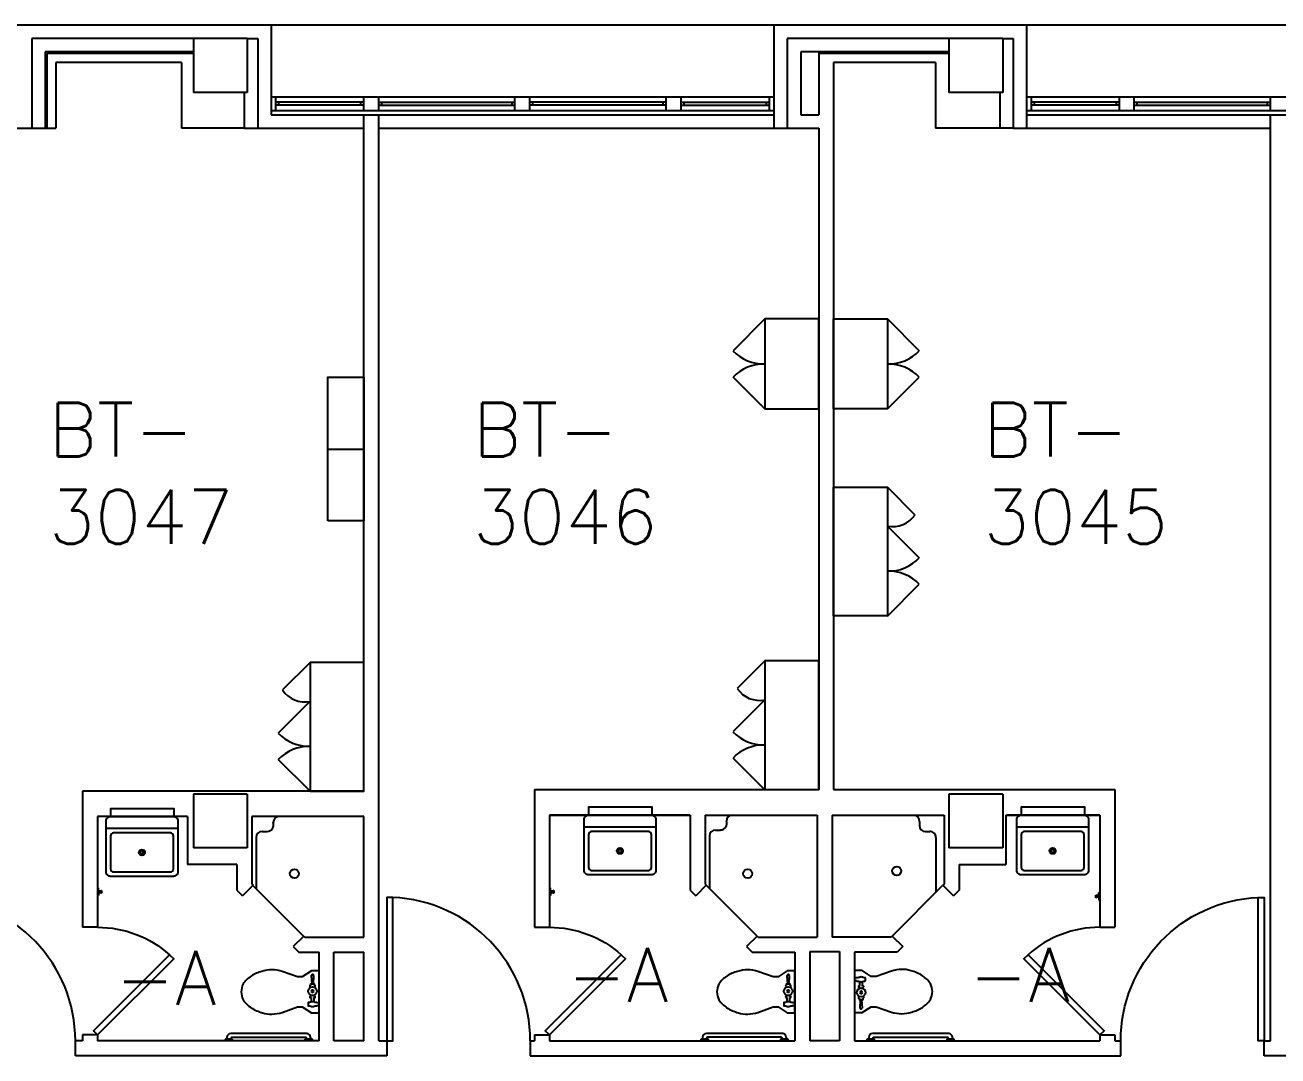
# Model space of a CAD drawing. Extents: x 2912 to 7121, y 18087 to 19938.
# Drawn here: x 4370.7 to 4789.5, y 19237.7 to 19582.2 of the extents above; entities that cross this region are included whole.
import ezdxf

# ---------------------------------------------------------------- set-up
doc = ezdxf.new("R2010")
doc.units = 0
doc.header["$MEASUREMENT"] = 0
for name, color, linetype in [('ARDOOR', 7, 'CONTINUOUS'), ('ARROOMNO', 4, 'CONTINUOUS'), ('ARWALL', 7, 'CONTINUOUS'), ('COL', 14, 'CONTINUOUS'), ('EXWALL', 8, 'CONTINUOUS'), ('EXWINDOW', 8, 'CONTINUOUS'), ('MILL', 1, 'CONTINUOUS'), ('MPFIXTURE', 3, 'CONTINUOUS')]:
    doc.layers.add(name, color=color, linetype=linetype)
doc.styles.add('ROMANS', font='romans.shx', dxfattribs={"height": 18})

msp = doc.modelspace()

# ---------------------------------------------------------------- linework, layer by layer
at = {"layer": 'ARDOOR'}
for points in [[(4387.53, 19242.71, 0.402069), (4341.53, 19290.67), (4341.53, 19290.71), (4339.53, 19290.71), (4339.53, 19242.71), (4341.53, 19242.71), (4341.53, 19290.71)], [(4539.59, 19242.71, 0.402069), (4493.59, 19290.67), (4493.59, 19290.71), (4491.59, 19290.71), (4491.59, 19242.71), (4493.59, 19242.71), (4493.59, 19290.71)], [(4729.97, 19280.71, 0.184516), (4705.97, 19271.54), (4704.51, 19270.16), (4729.97, 19244.71), (4731.38, 19246.12), (4705.97, 19271.54)]]:
    msp.add_lwpolyline(points, format="xyb", dxfattribs=at)
at = {"layer": 'ARDOOR', "flags": 128}
for points in [[(4736.91, 19242.71, -0.402069), (4782.91, 19290.67), (4782.91, 19290.71), (4784.91, 19290.71), (4784.91, 19242.71), (4782.91, 19242.71), (4782.91, 19290.71)], [(4394.97, 19280.71, -0.184516), (4418.97, 19271.54), (4420.42, 19270.16), (4394.97, 19244.71), (4393.55, 19246.12), (4418.97, 19271.54)], [(4545.97, 19280.71, -0.184516), (4569.97, 19271.54), (4571.42, 19270.16), (4545.97, 19244.71), (4544.55, 19246.12), (4569.97, 19271.54)]]:
    msp.add_lwpolyline(points, format="xyb", dxfattribs=at)
at = {"layer": 'ARWALL', "linetype": 'BYBLOCK'}
for p, q in [((4640.97, 19569.71), (4640.97, 19326.71)), ((4483.97, 19326.21), (4483.97, 19552.21)), ((4488.97, 19242.71), (4488.97, 19552.21)), ((4786.97, 19242.71), (4786.97, 19552.21)), ((4635.97, 19547.71), (4635.97, 19326.71)), ((4389.97, 19326.21), (4389.97, 19280.71)), ((4483.97, 19326.21), (4389.97, 19326.21)), ((4540.97, 19326.71), (4540.97, 19280.71)), ((4540.97, 19326.71), (4635.97, 19326.71)), ((4640.97, 19326.71), (4734.97, 19326.71)), ((4734.97, 19326.71), (4734.97, 19280.71)), ((4424.97, 19317.71), (4394.97, 19317.71)), ((4394.97, 19317.71), (4394.97, 19280.71)), ((4424.97, 19317.71), (4424.97, 19301.64)), ((4483.97, 19317.71), (4446.53, 19317.71)), ((4446.53, 19317.71), (4446.53, 19295.14)), ((4483.97, 19277.39), (4483.97, 19317.71)), ((4545.97, 19318.21), (4593.03, 19318.21)), ((4545.97, 19318.21), (4545.97, 19280.71)), ((4593.03, 19318.21), (4593.03, 19293.07)), ((4598.03, 19318.21), (4635.47, 19318.21)), ((4598.03, 19318.21), (4598.03, 19295.14)), ((4635.47, 19318.21), (4635.47, 19277.39)), ((4640.47, 19318.21), (4677.91, 19318.21)), ((4640.47, 19318.21), (4640.47, 19277.39)), ((4677.91, 19318.21), (4677.91, 19295.14)), ((4698.47, 19318.21), (4729.97, 19318.21)), ((4698.47, 19318.21), (4698.47, 19301.64)), ((4729.97, 19318.21), (4729.97, 19280.71)), ((4441.53, 19301.64), (4424.97, 19301.64)), ((4441.53, 19301.64), (4441.53, 19293.07)), ((4682.91, 19301.64), (4682.91, 19293.07)), ((4682.91, 19301.64), (4698.47, 19301.64)), ((4441.53, 19293.07), (4443.39, 19291.22)), ((4446.92, 19294.76), (4443.39, 19291.22)), ((4446.53, 19295.14), (4446.92, 19294.76)), ((4593.03, 19293.07), (4594.89, 19291.22)), ((4598.42, 19294.76), (4594.89, 19291.22)), ((4598.03, 19295.14), (4598.42, 19294.76)), ((4677.91, 19295.14), (4677.52, 19294.76)), ((4677.52, 19294.76), (4681.05, 19291.22)), ((4682.91, 19293.07), (4681.05, 19291.22)), ((4463.89, 19277.78), (4460.36, 19274.25)), ((4463.89, 19277.78), (4464.28, 19277.39)), ((4464.28, 19277.39), (4483.97, 19277.39)), ((4615.39, 19277.78), (4611.86, 19274.25)), ((4615.39, 19277.78), (4615.78, 19277.39)), ((4615.78, 19277.39), (4635.47, 19277.39)), ((4660.16, 19277.39), (4640.47, 19277.39)), ((4660.55, 19277.78), (4660.16, 19277.39)), ((4660.55, 19277.78), (4664.08, 19274.25)), ((4460.36, 19274.25), (4462.21, 19272.39)), ((4462.21, 19272.39), (4468.97, 19272.39)), ((4468.97, 19242.71), (4468.97, 19272.39)), ((4473.97, 19272.39), (4483.97, 19272.39)), ((4473.97, 19242.71), (4473.97, 19272.39)), ((4483.97, 19242.71), (4483.97, 19272.39)), ((4611.86, 19274.25), (4613.71, 19272.39)), ((4613.71, 19272.39), (4627.97, 19272.39)), ((4627.97, 19272.39), (4627.97, 19242.71)), ((4632.97, 19272.62), (4632.97, 19242.71)), ((4632.97, 19272.62), (4642.97, 19272.62)), ((4642.97, 19272.62), (4642.97, 19242.71)), ((4662.23, 19272.39), (4647.97, 19272.39)), ((4647.97, 19272.39), (4647.97, 19242.71)), ((4664.08, 19274.25), (4662.23, 19272.39)), ((4389.97, 19244.71), (4389.97, 19242.71)), ((4394.97, 19244.71), (4394.97, 19242.71)), ((4468.97, 19242.71), (4394.97, 19242.71)), ((4483.97, 19242.71), (4473.97, 19242.71)), ((4488.97, 19242.71), (4491.59, 19242.71)), ((4539.59, 19242.71), (4540.97, 19242.71)), ((4540.97, 19244.71), (4540.97, 19242.71)), ((4545.97, 19244.71), (4545.97, 19242.71)), ((4545.97, 19242.71), (4627.97, 19242.71)), ((4642.97, 19242.71), (4632.97, 19242.71)), ((4647.97, 19242.71), (4729.97, 19242.71)), ((4729.97, 19244.71), (4729.97, 19242.71)), ((4734.97, 19244.71), (4734.97, 19242.71)), ((4784.91, 19242.71), (4786.97, 19242.71)), ((4491.59, 19237.71), (4387.53, 19237.71)), ((4539.59, 19237.71), (4736.91, 19237.71)), ((4794.03, 19237.71), (4784.91, 19237.71))]:
    msp.add_line(p, q, dxfattribs=at)
at = {"layer": 'ARWALL'}
for p, q in [((4424.97, 19317.71), (4394.97, 19317.71)), ((4593.03, 19318.21), (4545.97, 19318.21)), ((4729.97, 19318.21), (4698.97, 19318.21)), ((4394.97, 19280.71), (4389.97, 19280.71)), ((4540.97, 19280.71), (4545.97, 19280.71)), ((4729.97, 19280.71), (4734.97, 19280.71)), ((4389.97, 19242.71), (4387.53, 19242.71)), ((4387.53, 19237.71), (4387.53, 19242.71)), ((4394.97, 19244.71), (4389.97, 19244.71)), ((4491.59, 19242.71), (4491.59, 19237.71)), ((4539.59, 19242.71), (4539.59, 19237.71)), ((4540.97, 19244.71), (4545.97, 19244.71)), ((4729.97, 19244.71), (4734.97, 19244.71)), ((4734.97, 19242.71), (4736.91, 19242.71)), ((4736.91, 19237.71), (4736.91, 19242.71)), ((4784.91, 19237.71), (4784.91, 19242.71))]:
    msp.add_line(p, q, dxfattribs=at)
for points in [[(4399.4, 19317.71), (4399.4, 19320.44), (4420.4, 19320.44), (4420.4, 19317.71)], [(4559.18, 19318.21), (4559.18, 19320.94), (4580.18, 19320.94), (4580.18, 19318.21)], [(4703.78, 19318.21), (4703.78, 19320.94), (4724.78, 19320.94), (4724.78, 19318.21)]]:
    msp.add_lwpolyline(points, dxfattribs=at)
at = {"layer": 'COL'}
for p, q in [((4426.97, 19577.71), (4426.97, 19559.71)), ((4444.97, 19577.71), (4426.97, 19577.71)), ((4444.97, 19577.71), (4444.97, 19559.71)), ((4679.47, 19577.71), (4679.47, 19559.71)), ((4697.47, 19577.71), (4679.47, 19577.71)), ((4697.47, 19577.71), (4697.47, 19559.71)), ((4444.97, 19559.71), (4426.97, 19559.71)), ((4697.47, 19559.71), (4679.47, 19559.71)), ((4426.97, 19325.21), (4426.97, 19307.21)), ((4444.97, 19325.21), (4426.97, 19325.21)), ((4444.97, 19325.21), (4444.97, 19307.21)), ((4679.47, 19325.21), (4679.47, 19307.21)), ((4697.47, 19325.21), (4679.47, 19325.21)), ((4697.47, 19325.21), (4697.47, 19307.21)), ((4444.97, 19307.21), (4426.97, 19307.21)), ((4697.47, 19307.21), (4679.47, 19307.21))]:
    msp.add_line(p, q, dxfattribs=at)
at = {"layer": 'EXWALL'}
for p, q in [((6113.22, 19582.21), (3913.97, 19582.21)), ((4452.97, 19582.21), (4368.47, 19582.21)), ((4452.97, 19582.21), (4452.97, 19552.21)), ((4452.97, 19582.21), (4452.97, 19558.71)), ((4705.47, 19582.21), (4620.97, 19582.21)), ((4620.97, 19582.21), (4620.97, 19558.71)), ((4620.97, 19582.21), (4620.97, 19547.71)), ((4705.47, 19582.21), (4705.47, 19558.71)), ((4705.47, 19582.21), (4705.47, 19547.71)), ((4426.97, 19577.71), (4372.97, 19577.71)), ((4372.97, 19577.71), (4372.97, 19547.71)), ((4372.97, 19577.71), (4372.97, 19547.71)), ((4444.97, 19577.71), (4448.47, 19577.71)), ((4448.47, 19577.71), (4448.47, 19547.71)), ((4448.47, 19577.71), (4448.47, 19547.71)), ((4679.47, 19577.71), (4625.47, 19577.71)), ((4625.47, 19577.71), (4625.47, 19547.71)), ((4625.47, 19577.71), (4625.47, 19547.71)), ((4697.47, 19577.71), (4700.97, 19577.71)), ((4700.97, 19577.71), (4700.97, 19547.71)), ((4700.97, 19577.71), (4700.97, 19547.71)), ((4426.97, 19573.21), (4377.47, 19573.21)), ((4377.47, 19573.21), (4377.47, 19547.71)), ((4377.47, 19573.21), (4377.47, 19547.71)), ((4426.97, 19572.71), (4377.97, 19572.71)), ((4377.97, 19572.71), (4377.97, 19547.71)), ((4635.97, 19573.21), (4629.97, 19573.21)), ((4629.97, 19573.21), (4629.97, 19552.21)), ((4629.97, 19573.21), (4629.97, 19552.21)), ((4635.97, 19573.21), (4635.97, 19552.21)), ((4679.47, 19573.21), (4635.97, 19573.21)), ((4679.47, 19572.71), (4635.97, 19572.71)), ((4422.97, 19569.71), (4380.97, 19569.71)), ((4380.97, 19569.71), (4380.97, 19547.71)), ((4422.97, 19569.71), (4422.97, 19547.71)), ((4674.97, 19569.71), (4640.97, 19569.71)), ((4674.97, 19569.71), (4674.97, 19547.71)), ((4443.97, 19559.71), (4443.97, 19547.71)), ((4443.97, 19559.71), (4443.97, 19547.71)), ((4452.97, 19558.21), (4620.97, 19558.21)), ((4696.47, 19559.71), (4696.47, 19547.71)), ((4696.47, 19559.71), (4696.47, 19547.71)), ((4705.47, 19558.21), (4873.47, 19558.21)), ((4452.97, 19553.71), (4620.97, 19553.71)), ((4452.97, 19552.21), (4620.97, 19552.21)), ((4629.97, 19552.21), (4635.97, 19552.21)), ((4705.47, 19553.71), (4873.47, 19553.71)), ((4705.47, 19552.21), (4873.47, 19552.21)), ((4337.47, 19547.71), (4377.47, 19547.71)), ((4372.97, 19547.71), (4380.97, 19547.71)), ((4377.47, 19547.71), (4377.97, 19547.71)), ((4377.47, 19547.71), (4380.97, 19547.71)), ((4443.97, 19547.71), (4422.97, 19547.71)), ((4443.97, 19547.71), (4483.97, 19547.71)), ((4443.97, 19547.71), (4483.97, 19547.71)), ((4488.97, 19547.71), (4629.97, 19547.71)), ((4488.97, 19547.71), (4629.97, 19547.71)), ((4625.47, 19547.71), (4635.97, 19547.71)), ((4700.97, 19547.71), (4674.97, 19547.71)), ((4700.97, 19547.71), (4786.97, 19547.71)), ((4700.97, 19547.71), (4786.97, 19547.71))]:
    msp.add_line(p, q, dxfattribs=at)
at = {"layer": 'EXWINDOW'}
for p, q in [((4454.47, 19558.21), (4454.47, 19553.71)), ((4455.47, 19556.46), (4454.47, 19556.46)), ((4482.97, 19556.46), (4455.47, 19556.46)), ((4455.47, 19556.46), (4455.47, 19555.46)), ((4482.97, 19555.46), (4482.97, 19556.46)), ((4483.97, 19556.46), (4482.97, 19556.46)), ((4483.97, 19553.71), (4483.97, 19558.21)), ((4488.97, 19553.71), (4488.97, 19558.21)), ((4488.97, 19556.46), (4489.97, 19556.46)), ((4489.97, 19556.46), (4533.47, 19556.46)), ((4489.97, 19555.46), (4489.97, 19556.46)), ((4533.47, 19555.46), (4533.47, 19556.46)), ((4533.47, 19556.46), (4534.47, 19556.46)), ((4534.47, 19553.71), (4534.47, 19558.21)), ((4539.47, 19553.71), (4539.47, 19558.21)), ((4540.47, 19556.46), (4539.47, 19556.46)), ((4583.97, 19556.46), (4540.47, 19556.46)), ((4540.47, 19555.46), (4540.47, 19556.46)), ((4583.97, 19555.46), (4583.97, 19556.46)), ((4584.97, 19556.46), (4583.97, 19556.46)), ((4584.97, 19553.71), (4584.97, 19558.21)), ((4589.97, 19553.71), (4589.97, 19558.21)), ((4589.97, 19556.46), (4590.97, 19556.46)), ((4590.97, 19555.46), (4590.97, 19556.46)), ((4590.97, 19556.46), (4618.47, 19556.46)), ((4618.47, 19556.46), (4618.47, 19555.46)), ((4618.47, 19556.46), (4619.47, 19556.46)), ((4619.47, 19558.21), (4619.47, 19553.71)), ((4706.97, 19558.21), (4706.97, 19553.71)), ((4707.97, 19556.46), (4706.97, 19556.46)), ((4735.47, 19556.46), (4707.97, 19556.46)), ((4707.97, 19556.46), (4707.97, 19555.46)), ((4736.47, 19556.46), (4735.47, 19556.46)), ((4735.47, 19555.46), (4735.47, 19556.46)), ((4736.47, 19553.71), (4736.47, 19558.21)), ((4741.47, 19553.71), (4741.47, 19558.21)), ((4741.47, 19556.46), (4742.47, 19556.46)), ((4742.47, 19556.46), (4785.97, 19556.46)), ((4742.47, 19555.46), (4742.47, 19556.46)), ((4785.97, 19556.46), (4786.97, 19556.46)), ((4785.97, 19555.46), (4785.97, 19556.46)), ((4786.97, 19553.71), (4786.97, 19558.21)), ((4455.47, 19555.46), (4454.47, 19555.46)), ((4482.97, 19555.46), (4455.47, 19555.46)), ((4483.97, 19555.46), (4482.97, 19555.46)), ((4488.97, 19555.46), (4489.97, 19555.46)), ((4489.97, 19555.46), (4533.47, 19555.46)), ((4533.47, 19555.46), (4534.47, 19555.46)), ((4540.47, 19555.46), (4539.47, 19555.46)), ((4583.97, 19555.46), (4540.47, 19555.46)), ((4584.97, 19555.46), (4583.97, 19555.46)), ((4589.97, 19555.46), (4590.97, 19555.46)), ((4590.97, 19555.46), (4618.47, 19555.46)), ((4618.47, 19555.46), (4619.47, 19555.46)), ((4707.97, 19555.46), (4706.97, 19555.46)), ((4735.47, 19555.46), (4707.97, 19555.46)), ((4736.47, 19555.46), (4735.47, 19555.46)), ((4741.47, 19555.46), (4742.47, 19555.46)), ((4742.47, 19555.46), (4785.97, 19555.46)), ((4785.97, 19555.46), (4786.97, 19555.46))]:
    msp.add_line(p, q, dxfattribs=at)
at = {"layer": 'MILL', "linetype": 'BYBLOCK'}
for p, q in [((4617.97, 19484), (4607.34, 19473.37)), ((4658.97, 19484), (4669.6, 19473.37)), ((4617.97, 19453.93), (4607.34, 19464.56)), ((4658.97, 19453.93), (4669.6, 19464.56)), ((4658.97, 19427.78), (4668.16, 19418.59)), ((4658.97, 19414.78), (4669.6, 19404.15)), ((4658.97, 19384.71), (4669.6, 19395.34)), ((4465.97, 19369.21), (4456.78, 19360.01)), ((4617.97, 19369.71), (4608.78, 19360.51)), ((4465.97, 19356.21), (4455.34, 19345.58)), ((4617.97, 19356.71), (4607.34, 19346.08)), ((4465.97, 19326.14), (4455.34, 19336.77)), ((4617.97, 19326.64), (4607.34, 19337.27))]:
    msp.add_line(p, q, dxfattribs=at)
at = {"layer": 'MILL'}
msp.add_line((4471.97, 19440.49), (4483.97, 19440.49), dxfattribs=at)
at = {"layer": 'MILL', "linetype": 'BYBLOCK'}
for points in [[(4635.97, 19484), (4617.97, 19484), (4617.97, 19454), (4635.97, 19454)], [(4640.97, 19484), (4658.97, 19484), (4658.97, 19454), (4640.97, 19454)], [(4640.97, 19427.78), (4658.97, 19427.78), (4658.97, 19384.78), (4640.97, 19384.78)], [(4483.97, 19369.21), (4465.97, 19369.21), (4465.97, 19326.21), (4483.97, 19326.21)], [(4635.97, 19369.71), (4617.97, 19369.71), (4617.97, 19326.71), (4635.97, 19326.71)]]:
    msp.add_lwpolyline(points, close=True, dxfattribs=at)
at = {"layer": 'MILL'}
msp.add_lwpolyline([(4471.97, 19416.49), (4471.97, 19464.49), (4483.97, 19464.49), (4483.97, 19416.49), (4471.97, 19416.49)], dxfattribs=at)
at = {"layer": 'MILL', "linetype": 'BYBLOCK'}
for centre, radius, start, end in [((4617.56, 19483.03), 14.07, 223.3552, 271.6448), ((4659.37, 19483.03), 14.07, 268.3552, 316.6448), ((4617.74, 19454.48), 14.49, 89.1084, 135.8916), ((4659.19, 19454.48), 14.49, 44.1084, 90.8916), ((4660.79, 19423.39), 8.8, 258.085, 326.915), ((4659.37, 19413.81), 14.07, 268.3552, 316.6448), ((4659.19, 19385.25), 14.49, 44.1084, 90.8916), ((4464.15, 19364.82), 8.8, 213.085, 281.915), ((4616.15, 19365.32), 8.8, 213.085, 281.915), ((4465.56, 19355.23), 14.07, 223.3552, 271.6448), ((4617.56, 19355.73), 14.07, 223.3552, 271.6448), ((4465.74, 19326.68), 14.49, 89.1084, 135.8916), ((4617.74, 19327.18), 14.49, 89.1084, 135.8916)]:
    msp.add_arc(centre, radius, start, end, dxfattribs=at)
at = {"layer": 'MPFIXTURE'}
for p, q in [((4601.47, 19313.21), (4603.16, 19313.21)), ((4603.16, 19313.21), (4603.16, 19313.21)), ((4669.66, 19316.05), (4669.66, 19314.71)), ((4447.97, 19310.71), (4447.97, 19293.51)), ((4449.97, 19312.71), (4451.66, 19312.71)), ((4451.66, 19312.71), (4451.66, 19312.71)), ((4599.47, 19311.21), (4599.47, 19293.7)), ((4671.66, 19312.71), (4673.11, 19312.71)), ((4675.16, 19310.72), (4675.12, 19292.36)), ((4463.89, 19277.6), (4446.83, 19294.66)), ((4615.39, 19277.78), (4598.42, 19294.76)), ((4660.55, 19277.78), (4677.52, 19294.76)), ((4466.63, 19261.84), (4466.47, 19264.62)), ((4467.13, 19264.61), (4466.97, 19261.84)), ((4625.63, 19261.84), (4625.47, 19264.62)), ((4626.13, 19264.61), (4625.97, 19261.84)), ((4648.73, 19263.8), (4647.98, 19263.8)), ((4648.73, 19262.79), (4647.98, 19262.79)), ((4649.28, 19263.86), (4648.79, 19263.86)), ((4648.79, 19262.73), (4649.28, 19262.73)), ((4649.67, 19261.06), (4649.67, 19262.57)), ((4650.63, 19261.06), (4650.63, 19262.57)), ((4651.52, 19263.86), (4651.02, 19263.86)), ((4651.02, 19262.73), (4651.52, 19262.73)), ((4651.58, 19262.79), (4651.58, 19263.8)), ((4465.92, 19261.23), (4465.92, 19261.01)), ((4466.22, 19261.29), (4465.98, 19261.29)), ((4465.98, 19260.95), (4466.22, 19260.95)), ((4466.22, 19261.29), (4466.22, 19261.78)), ((4466.22, 19260.7), (4466.22, 19260.95)), ((4466.28, 19261.84), (4467.29, 19261.84)), ((4466.58, 19259.73), (4466.37, 19259.37)), ((4466.37, 19259.37), (4466.58, 19259.01)), ((4467, 19259.73), (4466.58, 19259.73)), ((4466.58, 19259.01), (4467, 19259.01)), ((4467.21, 19259.37), (4467, 19259.73)), ((4467, 19259.01), (4467.21, 19259.37)), ((4467.35, 19261.78), (4467.35, 19261.29)), ((4467.59, 19261.29), (4467.35, 19261.29)), ((4467.35, 19260.95), (4467.35, 19260.7)), ((4467.35, 19260.95), (4467.59, 19260.95)), ((4467.65, 19261.01), (4467.65, 19261.23)), ((4624.92, 19261.23), (4624.92, 19261.01)), ((4625.22, 19261.29), (4624.98, 19261.29)), ((4624.98, 19260.95), (4625.22, 19260.95)), ((4625.22, 19261.29), (4625.22, 19261.78)), ((4625.22, 19260.7), (4625.22, 19260.95)), ((4625.28, 19261.84), (4626.29, 19261.84)), ((4625.58, 19259.73), (4625.37, 19259.37)), ((4625.37, 19259.37), (4625.58, 19259.01)), ((4626, 19259.73), (4625.58, 19259.73)), ((4625.58, 19259.01), (4626, 19259.01)), ((4626.21, 19259.37), (4626, 19259.73)), ((4626, 19259.01), (4626.21, 19259.37)), ((4626.35, 19261.78), (4626.35, 19261.29)), ((4626.59, 19261.29), (4626.35, 19261.29)), ((4626.35, 19260.95), (4626.35, 19260.7)), ((4626.35, 19260.95), (4626.59, 19260.95)), ((4626.65, 19261.01), (4626.65, 19261.23)), ((4649.29, 19261), (4649.29, 19260.78)), ((4649.67, 19261.06), (4649.35, 19261.06)), ((4649.35, 19260.72), (4649.67, 19260.72)), ((4649.67, 19260.71), (4649.67, 19260.72)), ((4649.67, 19260.32), (4649.67, 19260.72)), ((4649.94, 19259.31), (4649.73, 19258.95)), ((4649.73, 19258.95), (4649.94, 19258.59)), ((4650.36, 19259.31), (4649.94, 19259.31)), ((4649.94, 19258.59), (4650.36, 19258.59)), ((4650.57, 19258.95), (4650.36, 19259.31)), ((4650.36, 19258.59), (4650.57, 19258.95)), ((4650.96, 19261.06), (4650.63, 19261.06)), ((4650.63, 19260.71), (4650.63, 19260.72)), ((4650.63, 19260.31), (4650.63, 19260.72)), ((4650.63, 19260.72), (4650.96, 19260.72)), ((4650.63, 19260.46), (4650.63, 19260.32)), ((4651.02, 19260.78), (4651.02, 19261)), ((4465.36, 19255.53), (4465.36, 19254.52)), ((4465.91, 19255.59), (4465.42, 19255.59)), ((4465.42, 19254.46), (4465.91, 19254.46)), ((4465.92, 19257.54), (4465.92, 19257.32)), ((4466.3, 19257.6), (4465.98, 19257.6)), ((4465.98, 19257.26), (4466.3, 19257.26)), ((4466.3, 19258.01), (4466.3, 19257.6)), ((4466.3, 19257.86), (4466.3, 19258)), ((4466.3, 19257.61), (4466.3, 19257.6)), ((4466.3, 19257.26), (4466.3, 19255.75)), ((4467.27, 19258), (4467.27, 19257.6)), ((4467.27, 19257.61), (4467.27, 19257.6)), ((4467.59, 19257.6), (4467.27, 19257.6)), ((4467.27, 19257.26), (4467.27, 19255.75)), ((4467.27, 19257.26), (4467.59, 19257.26)), ((4467.65, 19257.32), (4467.65, 19257.54)), ((4468.15, 19255.59), (4467.65, 19255.59)), ((4467.65, 19254.46), (4468.15, 19254.46)), ((4468.21, 19255.53), (4468.95, 19255.53)), ((4468.21, 19254.52), (4468.95, 19254.52)), ((4624.36, 19255.53), (4624.36, 19254.52)), ((4624.91, 19255.59), (4624.42, 19255.59)), ((4624.42, 19254.46), (4624.91, 19254.46)), ((4624.92, 19257.54), (4624.92, 19257.32)), ((4625.3, 19257.6), (4624.98, 19257.6)), ((4624.98, 19257.26), (4625.3, 19257.26)), ((4625.3, 19258.01), (4625.3, 19257.6)), ((4625.3, 19257.86), (4625.3, 19258)), ((4625.3, 19257.61), (4625.3, 19257.6)), ((4625.3, 19257.26), (4625.3, 19255.75)), ((4626.27, 19258), (4626.27, 19257.6)), ((4626.27, 19257.61), (4626.27, 19257.6)), ((4626.59, 19257.6), (4626.27, 19257.6)), ((4626.27, 19257.26), (4626.27, 19255.75)), ((4626.27, 19257.26), (4626.59, 19257.26)), ((4626.65, 19257.32), (4626.65, 19257.54)), ((4627.15, 19255.59), (4626.65, 19255.59)), ((4626.65, 19254.46), (4627.15, 19254.46)), ((4627.21, 19255.53), (4627.95, 19255.53)), ((4627.21, 19254.52), (4627.95, 19254.52)), ((4649.29, 19257.31), (4649.29, 19257.09)), ((4649.59, 19257.37), (4649.35, 19257.37)), ((4649.35, 19257.03), (4649.59, 19257.03)), ((4649.59, 19257.37), (4649.59, 19257.62)), ((4649.59, 19256.54), (4649.59, 19257.03)), ((4650.65, 19256.48), (4649.65, 19256.48)), ((4649.81, 19253.71), (4649.97, 19256.48)), ((4650.3, 19256.48), (4650.47, 19253.7)), ((4650.71, 19257.62), (4650.71, 19257.37)), ((4650.95, 19257.37), (4650.71, 19257.37)), ((4650.71, 19257.03), (4650.95, 19257.03)), ((4650.71, 19257.03), (4650.71, 19256.54)), ((4651.01, 19257.09), (4651.01, 19257.31)), ((4440.09, 19243.31), (4437.57, 19243.31)), ((4437.57, 19243.31), (4437.57, 19242.68)), ((4438.18, 19243.92), (4438.18, 19243.31)), ((4465.05, 19245.17), (4439.44, 19245.17)), ((4439.44, 19243.5), (4439.44, 19243.31)), ((4464.54, 19243.91), (4439.86, 19243.91)), ((4440.09, 19242.68), (4440.09, 19243.31)), ((4464.23, 19243.3), (4464.23, 19242.67)), ((4466.75, 19243.3), (4464.23, 19243.3)), ((4464.88, 19243.49), (4464.88, 19243.31)), ((4466.14, 19243.91), (4466.14, 19243.28)), ((4466.75, 19242.67), (4466.75, 19243.3)), ((4599.09, 19243.34), (4596.57, 19243.34)), ((4596.57, 19243.34), (4596.57, 19242.71)), ((4597.18, 19243.94), (4597.18, 19243.34)), ((4624.05, 19245.19), (4598.44, 19245.19)), ((4598.44, 19243.52), (4598.44, 19243.34)), ((4623.54, 19243.93), (4598.86, 19243.93)), ((4599.09, 19242.71), (4599.09, 19243.34)), ((4623.23, 19243.32), (4623.23, 19242.69)), ((4625.75, 19243.32), (4623.23, 19243.32)), ((4623.88, 19243.51), (4623.88, 19243.33)), ((4625.14, 19243.93), (4625.14, 19243.31)), ((4625.75, 19242.69), (4625.75, 19243.32)), ((4654.62, 19243.32), (4652.1, 19243.32)), ((4652.1, 19243.32), (4652.1, 19242.69)), ((4652.7, 19243.93), (4652.7, 19243.32)), ((4679.58, 19245.17), (4653.96, 19245.17)), ((4653.96, 19243.51), (4653.96, 19243.32)), ((4679.07, 19243.91), (4654.39, 19243.91)), ((4654.62, 19242.69), (4654.62, 19243.32)), ((4678.76, 19243.31), (4678.76, 19242.68)), ((4681.28, 19243.31), (4678.76, 19243.31)), ((4679.4, 19243.49), (4679.4, 19243.31)), ((4680.67, 19243.91), (4680.67, 19243.29)), ((4681.28, 19242.68), (4681.28, 19243.31))]:
    msp.add_line(p, q, dxfattribs=at)
at = {"layer": 'MPFIXTURE', "linetype": 'BYBLOCK'}
for p, q in [((4395.22, 19293.84), (4394.97, 19293.84)), ((4395.22, 19292.84), (4395.22, 19293.84)), ((4395.22, 19292.84), (4396.09, 19292.84)), ((4395.22, 19292.31), (4396.09, 19292.31)), ((4395.22, 19292.31), (4395.22, 19291.31)), ((4396.09, 19292.84), (4396.09, 19293.04)), ((4396.09, 19293.04), (4396.29, 19293.04)), ((4396.09, 19292.31), (4396.09, 19292.84)), ((4396.09, 19292.11), (4396.09, 19292.31)), ((4396.29, 19292.11), (4396.09, 19292.11)), ((4396.29, 19293.04), (4396.29, 19292.31)), ((4396.29, 19292.31), (4396.29, 19292.11)), ((4546.34, 19292.84), (4546.34, 19293.84)), ((4546.34, 19292.84), (4547.22, 19292.84)), ((4546.34, 19292.31), (4547.22, 19292.31)), ((4546.34, 19292.31), (4546.34, 19291.31)), ((4547.22, 19292.84), (4547.22, 19293.04)), ((4547.22, 19293.04), (4547.42, 19293.04)), ((4547.22, 19292.31), (4547.22, 19292.84)), ((4547.22, 19292.11), (4547.22, 19292.31)), ((4547.42, 19292.11), (4547.22, 19292.11)), ((4547.42, 19293.04), (4547.42, 19292.31)), ((4547.42, 19292.31), (4547.42, 19292.11)), ((4729.66, 19291.27), (4729.66, 19292.27)), ((4729.66, 19292.27), (4729.91, 19292.27)), ((4395.22, 19291.31), (4394.97, 19291.31)), ((4546.34, 19291.31), (4546.09, 19291.31)), ((4546.34, 19290.34), (4546.09, 19290.34)), ((4728.58, 19291.27), (4728.58, 19291.47)), ((4728.58, 19291.47), (4728.78, 19291.47)), ((4728.58, 19290.54), (4728.58, 19291.27)), ((4728.78, 19290.54), (4728.58, 19290.54)), ((4728.78, 19291.47), (4728.78, 19291.27)), ((4729.66, 19291.27), (4728.78, 19291.27)), ((4728.78, 19291.27), (4728.78, 19290.74)), ((4729.66, 19290.74), (4728.78, 19290.74)), ((4728.78, 19290.74), (4728.78, 19290.54)), ((4729.66, 19290.74), (4729.66, 19289.74)), ((4729.66, 19289.74), (4729.91, 19289.74))]:
    msp.add_line(p, q, dxfattribs=at)
at = {"layer": 'MPFIXTURE'}
for points in [[(4421.78, 19316.21), (4421.78, 19299.21, -0.414214), (4420.28, 19297.71), (4399.28, 19297.71, -0.414214), (4397.78, 19299.21), (4397.78, 19316.21, -0.414214), (4399.28, 19317.71), (4420.28, 19317.71, -0.414214)], [(4581.56, 19316.71), (4581.56, 19299.71, -0.414214), (4580.06, 19298.21), (4559.06, 19298.21, -0.414214), (4557.56, 19299.71), (4557.56, 19316.71, -0.414214), (4559.06, 19318.21), (4580.06, 19318.21, -0.414214)], [(4726.16, 19316.71), (4726.16, 19299.71, -0.414214), (4724.66, 19298.21), (4703.66, 19298.21, -0.414214), (4702.16, 19299.71), (4702.16, 19316.71, -0.414214), (4703.66, 19318.21), (4724.66, 19318.21, -0.414214)], [(4399.28, 19311.21), (4399.28, 19300.21, 0.414214), (4400.28, 19299.21), (4419.28, 19299.21, 0.414214), (4420.28, 19300.21), (4420.28, 19311.21, 0.414214), (4419.28, 19312.21), (4400.28, 19312.21, 0.414214)], [(4559.06, 19311.71), (4559.06, 19300.71, 0.414214), (4560.06, 19299.71), (4579.06, 19299.71, 0.414214), (4580.06, 19300.71), (4580.06, 19311.71, 0.414214), (4579.06, 19312.71), (4560.06, 19312.71, 0.414214)], [(4703.66, 19311.71), (4703.66, 19300.71, 0.414214), (4704.66, 19299.71), (4723.66, 19299.71, 0.414214), (4724.66, 19300.71), (4724.66, 19311.71, 0.414214), (4723.66, 19312.71), (4704.66, 19312.71, 0.414214)]]:
    msp.add_lwpolyline(points, format="xyb", close=True, dxfattribs=at)
for points in [[(4421.78, 19313.71), (4397.78, 19313.71)], [(4581.56, 19314.21), (4557.56, 19314.21)], [(4726.16, 19314.21), (4702.16, 19314.21)]]:
    msp.add_lwpolyline(points, dxfattribs=at)
at = {"layer": 'MPFIXTURE', "linetype": 'BYBLOCK'}
for points in [[(4461.78, 19254.07), (4463.38, 19254.07), (4466.47, 19252.11), (4468.97, 19252.11), (4468.97, 19266.11), (4466.47, 19266.11), (4463.38, 19264.15), (4461.78, 19264.15), (4456.65, 19265.95, 0.08237), (4453.25, 19266.51, 0.08237), (4449.86, 19265.95, 0.073528), (4446.31, 19264.42, 0.084425), (4443.6, 19261.77, 0.117036), (4442.97, 19259.11, 0.117036), (4443.6, 19256.44, 0.084425), (4446.31, 19253.8, 0.074791), (4450.13, 19252.12, 0.09898), (4453.25, 19251.7, 0.08237), (4456.65, 19252.27)], [(4620.78, 19254.07), (4622.38, 19254.07), (4625.47, 19252.11), (4627.97, 19252.11), (4627.97, 19266.11), (4625.47, 19266.11), (4622.38, 19264.15), (4620.78, 19264.15), (4615.65, 19265.95, 0.08237), (4612.25, 19266.51, 0.08237), (4608.86, 19265.95, 0.073528), (4605.31, 19264.42, 0.084425), (4602.6, 19261.77, 0.117036), (4601.97, 19259.11, 0.117036), (4602.6, 19256.44, 0.084425), (4605.31, 19253.8, 0.074791), (4609.13, 19252.12, 0.09898), (4612.25, 19251.7, 0.08237), (4615.65, 19252.27)], [(4655.16, 19264.25), (4653.56, 19264.25), (4650.47, 19266.21), (4647.97, 19266.21), (4647.97, 19252.21), (4650.47, 19252.21), (4653.56, 19254.17), (4655.16, 19254.17), (4660.29, 19252.37, 0.08237), (4663.68, 19251.81, 0.08237), (4667.08, 19252.37, 0.073528), (4670.63, 19253.9, 0.084425), (4673.34, 19256.55, 0.117036), (4673.97, 19259.21, 0.117036), (4673.34, 19261.88, 0.084425), (4670.63, 19264.52, 0.074791), (4666.81, 19266.2, 0.09898), (4663.68, 19266.62, 0.08237), (4660.29, 19266.05)]]:
    msp.add_lwpolyline(points, format="xyb", close=True, dxfattribs=at)
at = {"layer": 'MPFIXTURE'}
for centre, radius in [((4409.78, 19305.71), 1), ((4409.78, 19305.71), 0.5), ((4569.56, 19306.21), 1), ((4569.56, 19306.21), 0.5), ((4714.16, 19306.21), 1), ((4714.16, 19306.21), 0.5), ((4662.08, 19299.54), 1.5), ((4460.75, 19298.63), 1.5), ((4612.25, 19298.63), 1.5), ((4466.79, 19259.37), 1.44), ((4625.79, 19259.37), 1.44), ((4650.15, 19258.95), 1.44)]:
    msp.add_circle(centre, radius, dxfattribs=at)
for centre, radius, start, end in [((4455.66, 19315.71), 2, 90, 180), ((4607.16, 19316.21), 2, 90, 180), ((4667.67, 19316.23), 2, 354.8724, 82.3421), ((4451.56, 19314.94), 2.23, 272.4486, 20.1712), ((4601.47, 19311.21), 2, 90, 180), ((4603.06, 19315.44), 2.23, 272.4486, 20.1712), ((4671.66, 19314.71), 2, 180, 270), ((4449.97, 19310.71), 2, 90, 180), ((4673.17, 19310.72), 1.99, 359.8541, 91.8209), ((4466.8, 19264.62), 0.329, 358.2923, 180), ((4625.8, 19264.62), 0.329, 358.2923, 180), ((4648.79, 19263.8), 0.0602, 90, 180), ((4648.79, 19262.79), 0.0602, 180, 270), ((4649.74, 19263.19), 0.816, 118.4879, 124.4031), ((4649.74, 19263.41), 0.816, 235.5969, 241.5121), ((4649.99, 19262.73), 1.33, 102.6687, 118.4879), ((4649.99, 19263.86), 1.33, 241.5121, 257.3313), ((4650.15, 19262.01), 2.08, 90, 102.6687), ((4650.15, 19264.58), 2.08, 257.3313, 270), ((4650.15, 19262.01), 2.08, 77.3313, 90), ((4650.15, 19264.58), 2.08, 270, 282.6687), ((4650.32, 19262.73), 1.33, 61.5121, 77.3313), ((4650.32, 19263.86), 1.33, 282.6687, 298.4879), ((4650.56, 19263.19), 0.816, 55.5969, 61.5121), ((4650.54, 19263.45), 0.865, 298.4879, 304.0594), ((4651.52, 19263.8), 0.0602, 0, 90), ((4651.52, 19262.79), 0.0602, 270, 0), ((4465.98, 19261.23), 0.0602, 90, 180), ((4465.98, 19261.01), 0.0602, 180, 270), ((4466.28, 19261.78), 0.0602, 90, 180), ((4467.29, 19261.78), 0.0602, 0, 90), ((4467.59, 19261.23), 0.0602, 0, 90), ((4467.59, 19261.01), 0.0602, 270, 0), ((4624.98, 19261.23), 0.0602, 90, 180), ((4624.98, 19261.01), 0.0602, 180, 270), ((4625.28, 19261.78), 0.0602, 90, 180), ((4626.29, 19261.78), 0.0602, 0, 90), ((4626.59, 19261.23), 0.0602, 0, 90), ((4626.59, 19261.01), 0.0602, 270, 0), ((4649.35, 19261), 0.0602, 90, 180), ((4649.35, 19260.78), 0.0602, 180, 270), ((4650.96, 19261), 0.0602, 0, 90), ((4650.96, 19260.78), 0.0602, 270, 0), ((4465.42, 19255.53), 0.0602, 90, 180), ((4465.42, 19254.52), 0.0602, 180, 270), ((4466.4, 19254.87), 0.865, 118.4879, 124.0594), ((4466.37, 19255.13), 0.816, 235.5969, 241.5121), ((4465.98, 19257.54), 0.0602, 90, 180), ((4465.98, 19257.32), 0.0602, 180, 270), ((4466.62, 19254.46), 1.33, 102.6687, 118.4879), ((4466.62, 19255.59), 1.33, 241.5121, 257.3313), ((4466.78, 19253.74), 2.08, 90, 102.6687), ((4466.78, 19256.31), 2.08, 257.3313, 270), ((4466.78, 19253.74), 2.08, 77.3313, 90), ((4466.78, 19256.31), 2.08, 270, 282.6687), ((4466.95, 19254.46), 1.33, 61.5121, 77.3313), ((4466.95, 19255.59), 1.33, 282.6687, 298.4879), ((4467.19, 19254.91), 0.816, 55.5969, 61.5121), ((4467.19, 19255.13), 0.816, 298.4879, 304.4031), ((4467.59, 19257.54), 0.0602, 0, 90), ((4467.59, 19257.32), 0.0602, 270, 0), ((4468.15, 19255.53), 0.0602, 0, 90), ((4468.15, 19254.52), 0.0602, 270, 0), ((4624.42, 19255.53), 0.0602, 90, 180), ((4624.42, 19254.52), 0.0602, 180, 270), ((4625.4, 19254.87), 0.865, 118.4879, 124.0594), ((4625.37, 19255.13), 0.816, 235.5969, 241.5121), ((4624.98, 19257.54), 0.0602, 90, 180), ((4624.98, 19257.32), 0.0602, 180, 270), ((4625.62, 19254.46), 1.33, 102.6687, 118.4879), ((4625.62, 19255.59), 1.33, 241.5121, 257.3313), ((4625.78, 19253.74), 2.08, 90, 102.6687), ((4625.78, 19256.31), 2.08, 257.3313, 270), ((4625.78, 19253.74), 2.08, 77.3313, 90), ((4625.78, 19256.31), 2.08, 270, 282.6687), ((4625.95, 19254.46), 1.33, 61.5121, 77.3313), ((4625.95, 19255.59), 1.33, 282.6687, 298.4879), ((4626.19, 19254.91), 0.816, 55.5969, 61.5121), ((4626.19, 19255.13), 0.816, 298.4879, 304.4031), ((4626.59, 19257.54), 0.0602, 0, 90), ((4626.59, 19257.32), 0.0602, 270, 0), ((4627.15, 19255.53), 0.0602, 0, 90), ((4627.15, 19254.52), 0.0602, 270, 0), ((4649.35, 19257.31), 0.0602, 90, 180), ((4649.35, 19257.09), 0.0602, 180, 270), ((4649.65, 19256.54), 0.0602, 180, 270), ((4650.65, 19256.54), 0.0602, 270, 0), ((4650.95, 19257.31), 0.0602, 0, 90), ((4650.95, 19257.09), 0.0602, 270, 0), ((4650.14, 19253.7), 0.329, 178.2923, 360), ((4439.44, 19243.92), 1.26, 90, 180), ((4439.86, 19243.5), 0.42, 90, 180), ((4464.46, 19243.49), 0.42, 0, 90), ((4464.88, 19243.91), 1.26, 0, 90), ((4598.44, 19243.94), 1.26, 90, 180), ((4598.86, 19243.52), 0.42, 90, 180), ((4623.46, 19243.51), 0.42, 0, 90), ((4623.88, 19243.93), 1.26, 0, 90), ((4653.96, 19243.93), 1.26, 90, 180), ((4654.39, 19243.51), 0.42, 90, 180), ((4678.98, 19243.49), 0.42, 0, 90), ((4679.4, 19243.91), 1.26, 0, 90)]:
    msp.add_arc(centre, radius, start, end, dxfattribs=at)

# ---------------------------------------------------------------- texts
at = {"layer": 'ARROOMNO', "style": 'ROMANS'}
for s, p in [('BT-', (4378.64, 19437.98, -0.29)), ('BT-', (4520.39, 19437.98, -0.29)), ('BT-', (4691.03, 19437.98, -0.29)), ('3047', (4378.64, 19408.84, -0.29)), ('3046', (4520.39, 19408.84, -0.29)), ('3045', (4691.03, 19408.84, -0.29)), ('-A', (4400.79, 19254.79, -0.29)), ('-A', (4551.79, 19255.79, -0.29)), ('-A', (4686.04, 19255.79, -0.29))]:
    msp.add_text(s, height=18, dxfattribs=at).set_placement(p)

doc.saveas('drawing.dxf')
